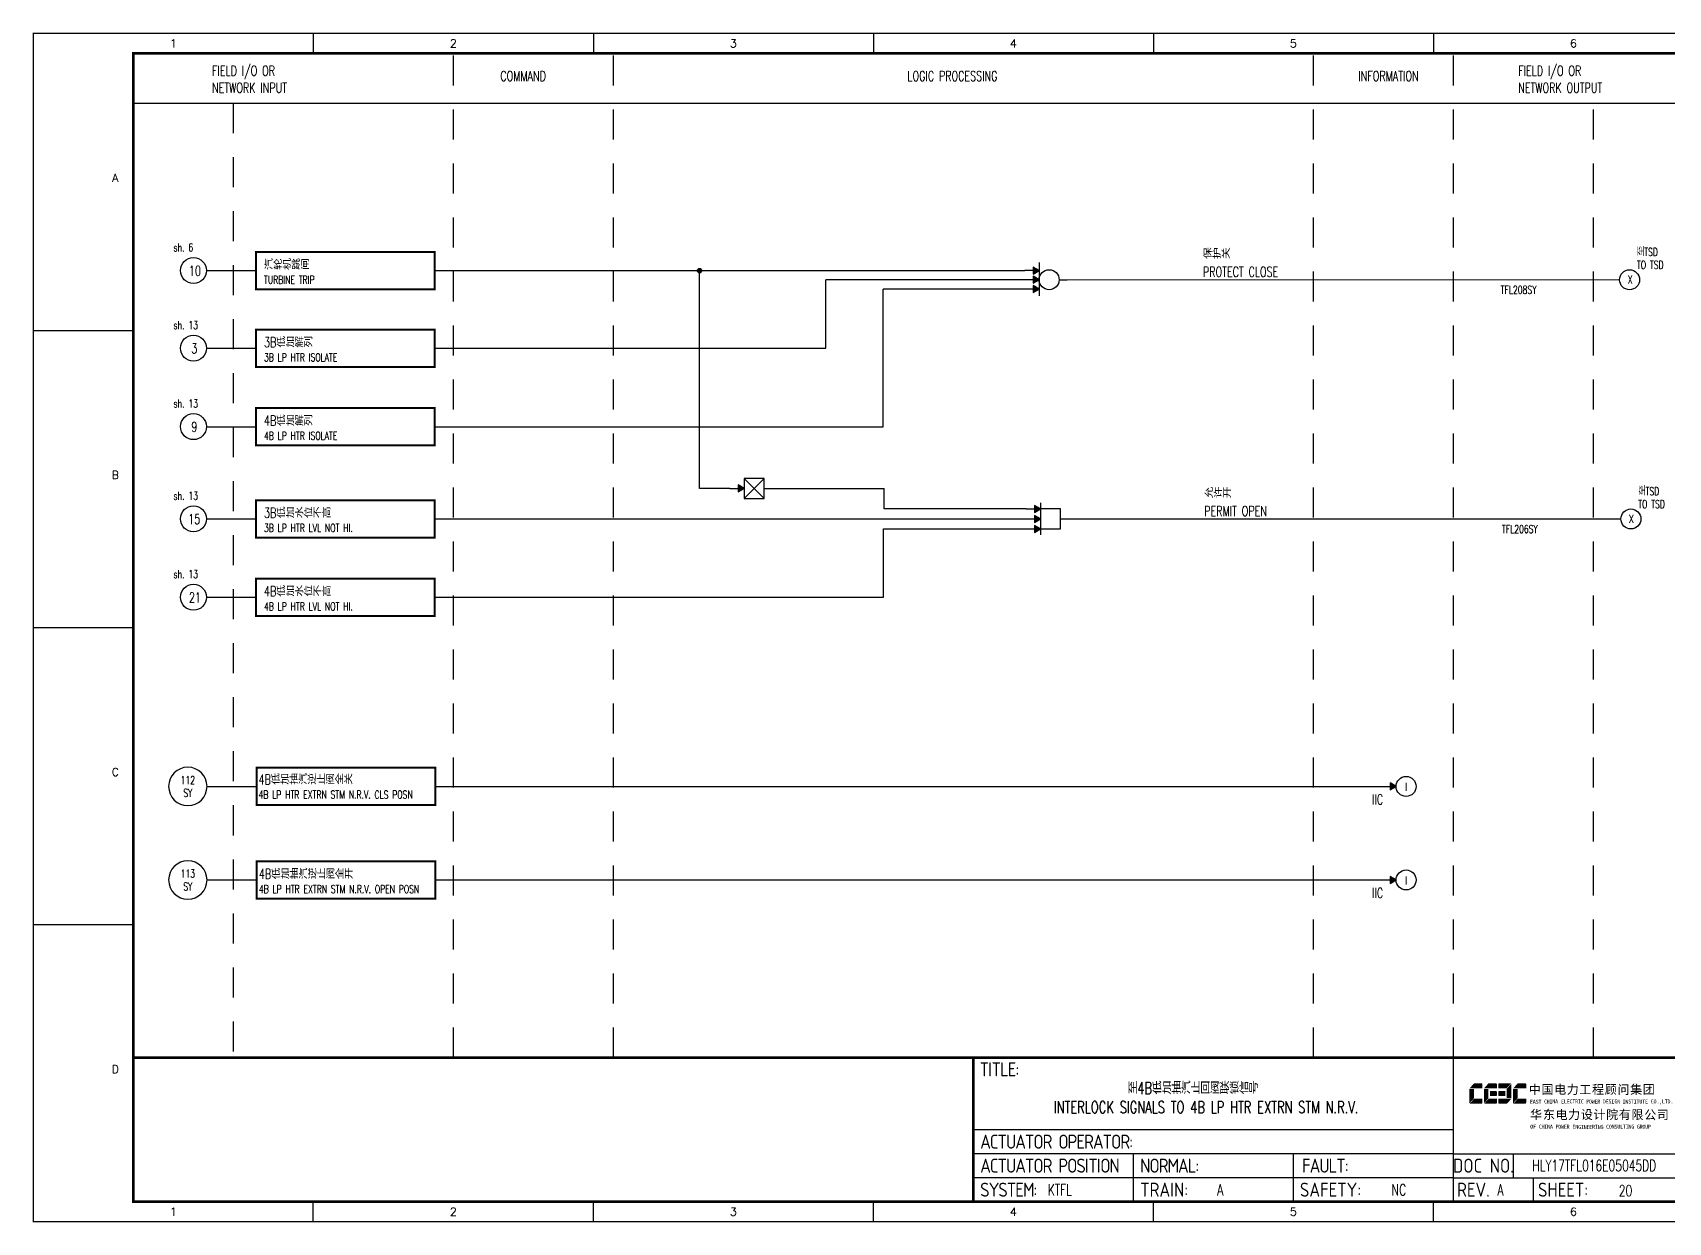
# Model space of a CAD drawing. Header units: millimetres. Extents: x 6586 to 9951, y 1074 to 5865.
# Drawn here: x 7262.1 to 7671, y 4336.6 to 4633.9 of the extents above; entities that cross this region are included whole.
import ezdxf
from ezdxf.enums import TextEntityAlignment as Align

# ---------------------------------------------------------------- set-up
doc = ezdxf.new("R2010")
doc.units = ezdxf.units.MM
doc.linetypes.add('DASHED', pattern=[0.75, 0.5, -0.25])
doc.linetypes.add('JIS_02_0.7', pattern=[1.35, 0.75, -0.6])
for name, color, linetype in [('BORDER', 1, 'Continuous'), ('INSTRUMENT', 4, 'Continuous'), ('MLINE', 6, 'Continuous'), ('TITLE', 1, 'Continuous'), ('TK', 7, 'Continuous'), ('图框_外框线', 7, 'Continuous'), ('图框_标题栏文字', 6, 'Continuous')]:
    doc.layers.add(name, color=color, linetype=linetype)
doc.styles.add('ecepdi', font='simhei.ttf', dxfattribs={"width": 0.9})
doc.styles.get("Standard").update_dxf_attribs({"font": 'romans.shx', "width": 0.7, "bigfont": '@0hztxta.shx'})
doc.styles.add('工程字', font='gbenor.shx', dxfattribs={"bigfont": 'gbcbig.shx'})

# ---------------------------------------------------------------- blocks, each defined once
blk = doc.blocks.new('A$C1E0003F3')
h = blk.add_hatch(color=152)
edge = h.paths.add_edge_path()
edge.add_ellipse((5.15, 4.41), major_axis=(0, 0.211), ratio=0.769231, start_angle=-90, end_angle=0)
edge.add_line((5.15, 4.62), (3.22, 4.62))
edge.add_line((3.22, 4.62), (2.09, 3.35))
edge.add_line((2.09, 3.35), (5.32, 3.35))
edge.add_line((5.32, 3.35), (5.32, 4.41))
h.paths.add_polyline_path([(3.22, 3.23), (2.09, 3.23), (2.09, -0.36), (3.22, 0.91)])
edge = h.paths.add_edge_path()
edge.add_line((5.32, 0.81), (3.27, 0.81))
edge.add_line((3.27, 0.81), (2.13, -0.46))
edge.add_line((2.13, -0.46), (5.15, -0.46))
edge.add_ellipse((5.15, -0.25), major_axis=(0, 0.211), ratio=0.769231, start_angle=180, end_angle=270)
edge.add_line((5.32, -0.25), (5.32, 0.81))
h = blk.add_hatch(color=152)
edge = h.paths.add_edge_path()
edge.add_ellipse((8.78, 4.41), major_axis=(0, 0.211), ratio=0.769231, start_angle=-90, end_angle=0)
edge.add_line((8.78, 4.62), (6.84, 4.62))
edge.add_line((6.84, 4.62), (5.71, 3.35))
edge.add_line((5.71, 3.35), (8.94, 3.35))
edge.add_line((8.94, 3.35), (8.94, 4.41))
h.paths.add_polyline_path([(6.84, 3.23), (5.71, 3.23), (5.71, -0.36), (6.84, 0.91)])
edge = h.paths.add_edge_path()
edge.add_ellipse((8.78, 2.49), major_axis=(0, 0.211), ratio=0.769231, start_angle=-90, end_angle=0)
edge.add_line((8.78, 2.7), (7.22, 2.7))
edge.add_line((7.22, 2.7), (7.22, 1.44))
edge.add_line((7.22, 1.44), (8.78, 1.44))
edge.add_ellipse((8.78, 1.65), major_axis=(0, 0.211), ratio=0.769231, start_angle=180, end_angle=270)
edge.add_line((8.94, 1.65), (8.94, 2.49))
edge = h.paths.add_edge_path()
edge.add_line((8.94, 0.81), (6.89, 0.81))
edge.add_line((6.89, 0.81), (5.75, -0.46))
edge.add_line((5.75, -0.46), (8.78, -0.46))
edge.add_ellipse((8.78, -0.25), major_axis=(0, 0.211), ratio=0.769231, start_angle=180, end_angle=270)
edge.add_line((8.94, -0.25), (8.94, 0.81))
h = blk.add_hatch(color=1)
edge = h.paths.add_edge_path()
edge.add_line((12.48, 4.62), (9.46, 4.62))
edge.add_ellipse((9.46, 4.41), major_axis=(0, 0.211), ratio=0.769231, start_angle=0, end_angle=90)
edge.add_line((9.3, 4.41), (9.3, 3.35))
edge.add_line((9.3, 3.35), (11.35, 3.35))
edge.add_line((11.35, 3.35), (12.48, 4.62))
h.paths.add_polyline_path([(12.57, 4.56), (11.38, 3.23), (11.38, 0.93), (12.57, 0.93)])
edge = h.paths.add_edge_path()
edge.add_line((11.03, 2.7), (9.46, 2.7))
edge.add_ellipse((9.46, 2.49), major_axis=(0, 0.211), ratio=0.769231, start_angle=0, end_angle=90)
edge.add_line((9.3, 2.49), (9.3, 1.65))
edge.add_ellipse((9.46, 1.65), major_axis=(0, 0.211), ratio=0.769231, start_angle=90, end_angle=180)
edge.add_line((9.46, 1.44), (11.03, 1.44))
edge.add_line((11.03, 1.44), (11.03, 2.7))
h = blk.add_hatch(color=152)
edge = h.paths.add_edge_path()
edge.add_ellipse((16.11, 4.41), major_axis=(0, 0.211), ratio=0.769231, start_angle=-90, end_angle=0)
edge.add_line((16.11, 4.62), (14.14, 4.62))
edge.add_line((14.14, 4.62), (13, 3.35))
edge.add_line((13, 3.35), (16.27, 3.35))
edge.add_line((16.27, 3.35), (16.27, 4.41))
h.paths.add_polyline_path([(14.14, 3.23), (13, 3.23), (13, -0.36), (14.14, 0.91)])
edge = h.paths.add_edge_path()
edge.add_line((16.27, 0.81), (14.18, 0.81))
edge.add_line((14.18, 0.81), (13.04, -0.46))
edge.add_line((13.04, -0.46), (16.03, -0.46))
edge.add_ellipse((16.03, -0.15), major_axis=(0, 0.316), ratio=0.769231, start_angle=180, end_angle=270)
edge.add_line((16.27, -0.15), (16.27, 0.81))
h = blk.add_hatch(color=1)
edge = h.paths.add_edge_path()
edge.add_line((12.58, 0.79), (9.3, 0.79))
edge.add_line((9.3, 0.79), (9.3, -0.27))
edge.add_ellipse((9.46, -0.27), major_axis=(0, 0.211), ratio=0.769231, start_angle=90, end_angle=180)
edge.add_line((9.46, -0.48), (11.43, -0.48))
edge.add_line((11.43, -0.48), (12.58, 0.79))
at = {"layer": 'TITLE', "color": 7, "style": 'ecepdi'}
for s, p in [('中', (16.92, 1.94)), ('国', (20.09, 2)), ('电', (23.25, 1.99)), ('力', (26.39, 1.96)), ('工', (29.53, 1.95)), ('程', (32.71, 1.98)), ('顾', (35.9, 1.98)), ('问', (39.09, 1.94)), ('集', (42.26, 1.98)), ('团', (45.42, 2.01)), ('华', (17.24, -4.31)), ('东', (20.45, -4.29)), ('电', (23.62, -4.35)), ('力', (26.75, -4.32)), ('设', (29.92, -4.3)), ('计', (33.05, -4.31)), ('院', (36.26, -4.29)), ('有', (39.41, -4.29)), ('限', (42.57, -4.32)), ('公', (45.78, -4.38)), ('司', (48.91, -4.35))]:
    blk.add_text(s, height=2.2, dxfattribs=at).set_placement(p)
at = {"layer": 'TITLE', "color": 7, "style": 'ecepdi', "width": 0.975}
for s, p in [('E', (17.58, 0.02)), ('A', (18.29, 0.03)), ('S', (19, 0.03)), ('T', (19.7, 0.03)), ('C', (21.1, 0.09)), ('H', (21.77, 0.09)), ('I', (22.46, 0.09)), ('N', (23.17, 0.1)), ('A', (23.86, 0.1)), ('E', (25.35, 0.09)), ('L', (26.05, 0.11)), ('E', (26.76, 0.1)), ('C', (27.46, 0.12)), ('T', (28.18, 0.11)), ('R', (28.87, 0.1)), ('I', (29.57, 0.11)), ('C', (30.28, 0.1)), ('P', (31.64, 0.09)), ('O', (32.32, 0.08)), ('W', (33.03, 0.08)), ('E', (33.72, 0.08)), ('R', (34.42, 0.09)), ('D', (35.81, 0.1)), ('E', (36.52, 0.1)), ('S', (37.2, 0.1)), ('I', (37.91, 0.09)), ('G', (38.68, 0.11)), ('N', (39.38, 0.09)), ('I', (40.72, 0.07)), ('N', (41.43, 0.08)), ('S', (42.14, 0.08)), ('T', (42.83, 0.08)), ('I', (43.52, 0.09)), ('T', (44.22, 0.07)), ('U', (44.93, 0.07)), ('T', (45.63, 0.08)), ('E', (46.34, 0.09)), ('C', (47.76, 0.11)), ('O', (48.48, 0.1)), ('L', (50.56, 0.1)), ('T', (51.27, 0.1)), ('D', (51.96, 0.1)), ('.', (49.23, 0.1)), (',', (49.87, 0.1)), ('.', (52.72, 0.11)), ('O', (17.67, -6.18)), ('OF', (18.01, -6.2)), ('F', (18.37, -6.2)), ('C', (19.8, -6.19)), ('H', (20.47, -6.19)), ('I', (21.15, -6.19)), ('N', (21.87, -6.18)), ('A', (22.56, -6.18)), ('P', (23.98, -6.2)), ('O', (24.66, -6.21)), ('W', (25.36, -6.21)), ('E', (26.06, -6.21)), ('R', (26.75, -6.2)), ('E', (28.19, -6.24)), ('N', (28.91, -6.27)), ('G', (29.62, -6.26)), ('I', (30.32, -6.27)), ('N', (31.02, -6.27)), ('E', (31.7, -6.28)), ('E', (32.41, -6.27)), ('R', (33.1, -6.24)), ('I', (33.81, -6.24)), ('N', (34.51, -6.26)), ('G', (35.2, -6.24)), ('C', (36.61, -6.19)), ('O', (37.3, -6.21)), ('N', (38, -6.2)), ('S', (38.71, -6.21)), ('U', (39.41, -6.18)), ('L', (40.11, -6.18)), ('T', (40.81, -6.19)), ('I', (41.51, -6.21)), ('N', (42.2, -6.21)), ('G', (42.91, -6.17)), ('G', (44.29, -6.2)), ('R', (45, -6.21)), ('O', (45.69, -6.22)), ('U', (46.39, -6.2)), ('P', (47.1, -6.23))]:
    blk.add_text(s, height=1, dxfattribs=at).set_placement(p, align=Align.MIDDLE_CENTER)
blk = doc.blocks.new('A$C57484896')
for p, q in [((70, 297), (70, 292)), ((140, 297), (140, 292)), ((210, 297), (210, 292)), ((280, 297), (280, 292)), ((350, 297), (350, 292)), ((420, 297), (420, 292)), ((0, 222.75), (25, 222.75)), ((420, 222.75), (415, 222.75)), ((0, 148.5), (25, 148.5)), ((420, 148.5), (415, 148.5)), ((0, 74.25), (25, 74.25)), ((420, 74.25), (415, 74.25)), ((70, 0), (70, 5)), ((140, 0), (140, 5)), ((210, 0), (210, 5)), ((280, 0), (280, 5)), ((350, 0), (350, 5))]:
    blk.add_line(p, q)
at = {"layer": 'MLINE', "linetype": 'JIS_02_0.7', "ltscale": 10}
for p, q in [((105, 41), (105, 292)), ((145, 41), (145, 292)), ((320, 41), (320, 292)), ((355, 41), (355, 292)), ((50, 279.56), (50, 41)), ((390, 41), (390, 279.56))]:
    blk.add_line(p, q, dxfattribs=at)
at = {"layer": 'MLINE'}
blk.add_line((25, 279.56), (415, 279.56), dxfattribs=at)
at = {"layer": '图框_外框线'}
for p, q in [((355, 5), (355, 41)), ((355, 23), (235, 23)), ((355, 17), (235, 17)), ((275, 11), (275, 17)), ((315, 11), (315, 17)), ((355, 17), (415, 17)), ((370, 11), (370, 17)), ((355, 11), (235, 11)), ((355, 11), (235, 11)), ((275, 5), (275, 11)), ((315, 5), (315, 11)), ((355, 11), (415, 11)), ((375, 5), (375, 11))]:
    blk.add_line(p, q, dxfattribs=at)
for points, const_width in [([(0, 0), (420, 0), (420, 297), (0, 297)], 0.3), ([(25, 5), (415, 5), (415, 292), (25, 292)], 0.6)]:
    blk.add_lwpolyline(points, close=True, dxfattribs=dict(at, const_width=const_width))
at = {"layer": '图框_外框线', "const_width": 0.6}
blk.add_lwpolyline([(235, 41), (25, 41)], dxfattribs=at)
at = {"layer": '图框_外框线'}
blk.add_lwpolyline([(415, 41, 0.6, 0.6, 0), (235, 41, 0.6, 0.6, 0), (235, 5, 0, 0, 0)], format="xyseb", dxfattribs=at)
blk.add_blockref('A$C1E0003F3', (356.94, 29.95))
at = {"layer": 'MLINE', "char_height": 2.5, "width": 31.8959, "attachment_point": 1}
for s, insert in [('FIELD I/O OR', (44.67, 288.89)), ('COMMAND', (116.74, 287.58)), ('LOGIC PROCESSING', (218.52, 287.58)), ('INFORMATION', (331.25, 287.58)), ('FIELD I/O OR', (371.22, 288.89)), ('NETWORK INPUT', (44.67, 284.64)), ('NETWORK OUTPUT', (371.22, 284.64))]:
    blk.add_mtext(s, dxfattribs=dict(at, insert=insert))
at = {"layer": 'TK', "color": 3}
for s, p in [('1', (35, 294.5)), ('2', (105, 294.5)), ('3', (175, 294.5)), ('4', (245, 294.5)), ('5', (315, 294.5)), ('6', (385, 294.5)), ('1', (35, 2.5)), ('2', (105, 2.5)), ('3', (175, 2.5)), ('4', (245, 2.5)), ('5', (315, 2.5)), ('6', (385, 2.5))]:
    blk.add_text(s, height=2, dxfattribs=at).set_placement(p, align=Align.MIDDLE)
for s, p in [('A', (20.5, 259.88)), ('A', (418, 259.88)), ('B', (20.5, 185.62)), ('B', (418, 185.62)), ('C', (20.5, 111.38)), ('C', (418, 111.38)), ('D', (20.5, 37.12)), ('D', (418, 37.12))]:
    blk.add_text(s, height=2, dxfattribs=at).set_placement(p, align=Align.CENTER)
at = {"layer": '图框_标题栏文字', "char_height": 3.5, "style": '工程字'}
for s, insert, width, attachment_point in [('{\\T0.9; TITLE:}', (234.86, 38.09), 14.2249, 4), ('{\\T0.9; ACTUATOR OPERATOR:}', (235, 20), 40, 4), ('{\\T0.9; ACTUATOR POSITION}', (235, 14), 45, 4), ('{\\T0.9; NORMAL:}', (275, 14), 18.2557, 4), ('{\\T0.9; FAULT:}', (315.44, 14), 15, 4), ('DOC NO.', (362.5, 14), 15, 5), ('{\\T0.9; SYSTEM:}', (235, 8), 17.9526, 4), ('{\\T0.9; }TRAIN: ', (275, 8), 17.6638, 4), ('SAFETY:', (324.3, 8), 22.3993, 5), ('REV.', (360, 8), 10, 5), ('SHEET:', (382.42, 8), 20, 5)]:
    blk.add_mtext(s, dxfattribs=dict(at, insert=insert, width=width, attachment_point=attachment_point))
blk = doc.blocks.new('A$C4BC20AB6')
at = {"layer": 'BORDER'}
for points in [[(3.59, 2.26), (2.09, 3.12), (2.09, 1.39)], [(3.59, 0), (2.09, 0.87), (2.09, -0.87)], [(3.6, -2.36), (2.1, -1.49), (2.1, -3.22)]]:
    blk.add_hatch(color=256, dxfattribs=at).paths.add_polyline_path(points)
for p, q in [((3.59, 4.26), (3.59, -4)), ((3.59, 2.26), (0, 2.26)), ((3.59, 0), (0, 0)), ((8.59, 0), (10.59, 0)), ((3.6, -2.36), (0.01, -2.36))]:
    blk.add_line(p, q, dxfattribs=at)
for points in [[(3.59, 2.26), (2.09, 3.12), (2.09, 1.39)], [(3.59, 0), (2.09, 0.87), (2.09, -0.87)], [(3.6, -2.36), (2.1, -1.49), (2.1, -3.22)]]:
    blk.add_lwpolyline(points, close=True, dxfattribs=at)
blk.add_circle((6.09, 0), 2.5, dxfattribs=at)
blk = doc.blocks.new('A$C358C5108')
at = {"layer": 'BORDER'}
for points in [[(3.59, 0), (2.09, 0.87), (2.09, -0.87)], [(3.59, -2.5), (2.09, -1.63), (2.09, -3.37)], [(3.59, -5), (2.09, -4.13), (2.09, -5.87)]]:
    blk.add_hatch(color=256, dxfattribs=at).paths.add_polyline_path(points)
for p, q in [((0, 0), (3.59, 0)), ((3.59, 1.5), (3.59, -6.5)), ((0, -2.5), (3.59, -2.5)), ((8.59, -2.5), (10.59, -2.5)), ((0, -5), (3.59, -5))]:
    blk.add_line(p, q, dxfattribs=at)
for points in [[(3.59, 0), (2.09, 0.87), (2.09, -0.87)], [(8.59, 0), (3.59, 0), (3.59, -5), (8.59, -5)], [(3.59, -2.5), (2.09, -1.63), (2.09, -3.37)], [(3.59, -5), (2.09, -4.13), (2.09, -5.87)]]:
    blk.add_lwpolyline(points, close=True, dxfattribs=at)
blk = doc.blocks.new('A$C46BE0CE4')
at = {"layer": 'BORDER'}
blk.add_hatch(color=256, dxfattribs=at).paths.add_polyline_path([(3.59, 0), (2.09, 0.87), (2.09, -0.87)])
for p, q in [((0, 0), (3.59, 0)), ((3.59, 2.5), (8.59, -2.5)), ((8.59, 2.5), (3.59, -2.5)), ((8.59, 0), (10.59, 0))]:
    blk.add_line(p, q, dxfattribs=at)
for points in [[(3.59, 0), (2.09, 0.87), (2.09, -0.87)], [(8.59, 2.5), (3.59, 2.5), (3.59, -2.5), (8.59, -2.5)]]:
    blk.add_lwpolyline(points, close=True, dxfattribs=at)
blk = doc.blocks.new('INS00')
at = {"layer": 'INSTRUMENT', "color": 0}
blk.add_lwpolyline([(6, 0, 1), (-6, 0, 1)], format="xyb", close=True, dxfattribs=at)
at = {"layer": 'INSTRUMENT', "flags": 1}
for tag, p in [('INSNAM', (0, 9)), ('INSDGN', (0, -9)), ('INSSUP', (0, -15)), ('INSTYP', (0, -12)), ('INSMAN', (0, -18)), ('INSREM', (0, -21))]:
    blk.add_attdef(tag, text='', height=3, dxfattribs=at).set_placement(p, align=Align.TOP_CENTER)
at = {"layer": 'INSTRUMENT', "width": 0.7}
for tag, p in [('INSHH', (6, 3.5)), ('INSL', (6, -3)), ('INSLL', (6, -6))]:
    blk.add_attdef(tag, p, '', height=2.5, dxfattribs=at)
for tag, p in [('INSIDE', (0, 2)), ('INSSYS', (0, -2))]:
    blk.add_attdef(tag, text='', height=2.5, dxfattribs=at).set_placement(p, align=Align.MIDDLE)
at = {"layer": 'INSTRUMENT', "linetype": 'DASHED', "width": 0.7}
blk.add_attdef('INSH', (6, 0.5), '', height=2.5, dxfattribs=at)

msp = doc.modelspace()

# ---------------------------------------------------------------- hatches: boundary and pattern name
h = msp.add_hatch(color=256)
edge = h.paths.add_edge_path()
edge.add_arc((7428.83, 4574.47), 0.55, 0, 360)
h = msp.add_hatch(color=256)
edge = h.paths.add_edge_path()
edge.add_arc((7428.83, 4574.47), 0.393, 0, 360)
h = msp.add_hatch(color=256)
edge = h.paths.add_edge_path()
edge.add_arc((7428.83, 4574.47), 0.393, 0, 360)
for points in [[(7602.95, 4445.56), (7601.45, 4446.43), (7601.45, 4444.69)], [(7602.95, 4422.18), (7601.45, 4423.05), (7601.45, 4421.31)]]:
    msp.add_hatch(color=256).paths.add_polyline_path(points)

# ---------------------------------------------------------------- linework, layer by layer
for p, q in [((7317.94, 4579.14), (7362.62, 4579.14)), ((7317.94, 4569.8), (7317.94, 4579.14)), ((7362.62, 4569.8), (7362.62, 4579.14)), ((7305.55, 4574.47), (7317.94, 4574.47)), ((7362.62, 4574.47), (7510.12, 4574.47)), ((7428.83, 4520.03), (7428.83, 4574.47)), ((7460.43, 4555.07), (7460.43, 4572.21)), ((7510.12, 4572.21), (7460.43, 4572.21)), ((7520.71, 4572.21), (7658.82, 4572.23)), ((7362.62, 4569.8), (7317.94, 4569.8)), ((7474.69, 4535.47), (7474.69, 4569.86)), ((7510.13, 4569.86), (7474.69, 4569.86)), ((7317.94, 4559.74), (7362.62, 4559.74)), ((7317.94, 4550.4), (7317.94, 4559.74)), ((7362.62, 4550.4), (7362.62, 4559.74)), ((7305.55, 4555.07), (7317.94, 4555.07)), ((7362.62, 4555.07), (7460.43, 4555.07)), ((7362.62, 4550.4), (7317.94, 4550.4)), ((7317.94, 4540.14), (7362.62, 4540.14)), ((7317.94, 4530.8), (7317.94, 4540.14)), ((7305.55, 4535.47), (7317.94, 4535.47)), ((7362.62, 4535.47), (7474.69, 4535.47)), ((7362.62, 4530.8), (7317.94, 4530.8)), ((7436.35, 4520.03), (7428.83, 4520.03)), ((7445.94, 4520.03), (7474.99, 4520.03)), ((7474.99, 4514.93), (7474.99, 4520.03)), ((7317.94, 4517.1), (7362.62, 4517.1)), ((7510.44, 4514.93), (7474.99, 4514.93)), ((7305.55, 4512.43), (7317.94, 4512.43)), ((7362.62, 4512.43), (7510.44, 4512.43)), ((7521.04, 4512.43), (7659.14, 4512.44)), ((7362.62, 4507.76), (7317.94, 4507.76)), ((7474.78, 4492.83), (7474.78, 4509.93)), ((7474.78, 4509.93), (7510.44, 4509.93)), ((7317.94, 4497.5), (7362.62, 4497.5)), ((7305.55, 4492.83), (7317.94, 4492.83)), ((7362.62, 4492.83), (7474.78, 4492.83)), ((7362.62, 4488.16), (7317.94, 4488.16)), ((7318.09, 4450.23), (7362.77, 4450.23)), ((7305.7, 4445.56), (7318.09, 4445.56)), ((7362.77, 4445.56), (7602.95, 4445.56)), ((7362.77, 4440.89), (7318.09, 4440.89)), ((7318.09, 4426.85), (7362.77, 4426.85)), ((7305.7, 4422.18), (7318.09, 4422.18)), ((7362.77, 4422.18), (7602.95, 4422.18)), ((7362.77, 4417.51), (7318.09, 4417.51))]:
    msp.add_line(p, q)
at = {"const_width": 0.5}
for points in [[(7317.94, 4579.14), (7362.62, 4579.14), (7362.62, 4569.8), (7317.94, 4569.8), (7317.94, 4579.14)], [(7317.94, 4559.74), (7362.62, 4559.74), (7362.62, 4550.4), (7317.94, 4550.4), (7317.94, 4559.74)], [(7317.94, 4540.14), (7362.62, 4540.14), (7362.62, 4530.8), (7317.94, 4530.8), (7317.94, 4540.14)], [(7317.94, 4517.1), (7362.62, 4517.1), (7362.62, 4507.76), (7317.94, 4507.76), (7317.94, 4517.1)], [(7317.94, 4497.5), (7362.62, 4497.5), (7362.62, 4488.16), (7317.94, 4488.16), (7317.94, 4497.5)], [(7318.09, 4450.23), (7362.77, 4450.23), (7362.77, 4440.89), (7318.09, 4440.89), (7318.09, 4450.23)], [(7318.09, 4426.85), (7362.77, 4426.85), (7362.77, 4417.51), (7318.09, 4417.51), (7318.09, 4426.85)]]:
    msp.add_lwpolyline(points, dxfattribs=at)
for points in [[(7602.95, 4445.56), (7601.45, 4446.43), (7601.45, 4444.69)], [(7602.95, 4422.18), (7601.45, 4423.05), (7601.45, 4421.31)]]:
    msp.add_lwpolyline(points, close=True)
for centre, radius in [((7302.3, 4574.5), 3.25), ((7428.83, 4574.47), 0.55), ((7428.83, 4574.47), 0.393), ((7428.83, 4574.47), 0.393), ((7302.3, 4555.09), 3.25), ((7302.3, 4535.49), 3.25), ((7302.3, 4512.45), 3.25), ((7302.3, 4492.85), 3.25), ((7605.45, 4445.56), 2.5), ((7605.45, 4422.18), 2.5)]:
    msp.add_circle(centre, radius)
at = {"color": 1}
for centre in [(7661.32, 4572.19), (7661.65, 4512.41)]:
    msp.add_circle(centre, 2.5, dxfattribs=at)

# ---------------------------------------------------------------- block references
for name, p in [('A$C57484896', (7262.27, 4336.78)), ('A$C4BC20AB6', (7510.12, 4572.21)), ('A$C46BE0CE4', (7436.35, 4520.03)), ('A$C358C5108', (7510.44, 4514.93))]:
    msp.add_blockref(name, p)
at = {"layer": 'MLINE', "xscale": 0.8000000000001819, "yscale": 0.7999999999999545, "zscale": 0.8}
for p, values in [((7300.9, 4445.56), {'INSIDE': '112', 'INSSYS': 'SY'}), ((7300.9, 4422.18), {'INSIDE': '113', 'INSSYS': 'SY'})]:
    msp.add_blockref('INS00', p, dxfattribs=at).add_auto_attribs(values)

# ---------------------------------------------------------------- texts
at = {"width": 0.7}
for s, height, p in [('汽轮机跳闸', 2.5, (7319.94, 4574.74)), ('TURBINE TRIP', 2, (7319.94, 4571.2)), ('3B低加解列', 2.5, (7319.94, 4555.33)), ('3B LP HTR ISOLATE ', 2, (7319.94, 4551.8)), ('4B低加解列', 2.5, (7319.94, 4535.73)), ('4B LP HTR ISOLATE ', 2, (7319.94, 4532.2)), ('3B低加水位不高', 2.5, (7319.94, 4512.69)), ('3B LP HTR LVL NOT HI.', 2, (7319.94, 4509.16)), ('4B低加水位不高', 2.5, (7319.94, 4493.09)), ('4B LP HTR LVL NOT HI.', 2, (7319.94, 4489.56)), ('4B低加抽汽逆止阀全关', 2.5, (7318.58, 4446.07)), ('4B LP HTR EXTRN STM N.R.V. CLS POSN', 2, (7318.58, 4442.51)), ('4B低加抽汽逆止阀全开', 2.5, (7318.66, 4422.44)), ('4B LP HTR EXTRN STM N.R.V. OPEN POSN', 2, (7318.66, 4418.91)), ('至4B低加抽汽止回阀联锁信号', 3, (7535.84, 4368.69)), ('INTERLOCK SIGNALS TO 4B LP HTR EXTRN STM N.R.V.', 3, (7517.37, 4363.9))]:
    msp.add_text(s, height=height, dxfattribs=at).set_placement(p)
for p in [(7605.49, 4444.43), (7605.49, 4421.05)]:
    msp.add_text('I', height=2, dxfattribs=at).set_placement(p, align=Align.CENTER)
at = {"attachment_point": 1}
for s, insert, char_height, width in [('sh. 6', (7297.32, 4581.27), 2, 73.0067), ('保护关', (7554.66, 4579.95), 2.5, 73.0067), ('至TSD', (7663.16, 4580.14), 2, 73.0067), ('10', (7301.16, 4575.67), 2.5, 73.0067), ('PROTECT CLOSE', (7554.66, 4575.43), 2.5, 73.0067), ('TO TSD', (7663.16, 4576.91), 2, 73.0067), ('X', (7660.83, 4573.23), 2, 73.0067), ('TFL208SY', (7629.11, 4570.69), 2, 73.0067), ('sh. 13', (7297.32, 4561.86), 2, 73.0067), ('3', (7301.77, 4556.27), 2.5, 73.0067), ('sh. 13', (7297.32, 4542.26), 2, 73.0067), ('9', (7301.77, 4536.67), 2.5, 73.0067), ('sh. 13', (7297.32, 4519.22), 2, 73.0067), ('允许开', (7554.98, 4520.16), 2.5, 73.0067), ('至TSD', (7663.49, 4520.35), 2, 73.0067), ('PERMIT OPEN', (7554.98, 4515.64), 2.5, 73.0067), ('TO TSD', (7663.49, 4517.12), 2, 73.0067), ('15', (7300.99, 4513.63), 2.5, 73.0067), ('TFL206SY', (7629.43, 4510.9), 2, 73.0067), ('X', (7661.16, 4513.44), 2, 73.0067), ('sh. 13', (7297.32, 4499.62), 2, 73.0067), ('21', (7301.17, 4494.03), 2.5, 73.0067), ('IIC', (7596.95, 4443.56), 2.5, 4.5039), ('IIC', (7596.95, 4420.18), 2.5, 4.5039), ('KTFL', (7515.86, 4346.14), 2.8, 8.5983), ('A', (7558.25, 4346.14), 2.8, 8.5983), ('NC', (7601.83, 4346.14), 2.8, 8.5983), ('A', (7628.28, 4346.14), 2.8, 8.5983)]:
    msp.add_mtext(s, dxfattribs=dict(at, insert=insert, char_height=char_height, width=width))
at = {"width": 0.7}
for tag, p, s in [('HLY17TFL016E05045DD', (7637, 4349.41), ''), ('20', (7658.65, 4343.14), '1')]:
    msp.add_attdef(tag, p, s, height=2.8, dxfattribs=at)

doc.saveas('drawing.dxf')
